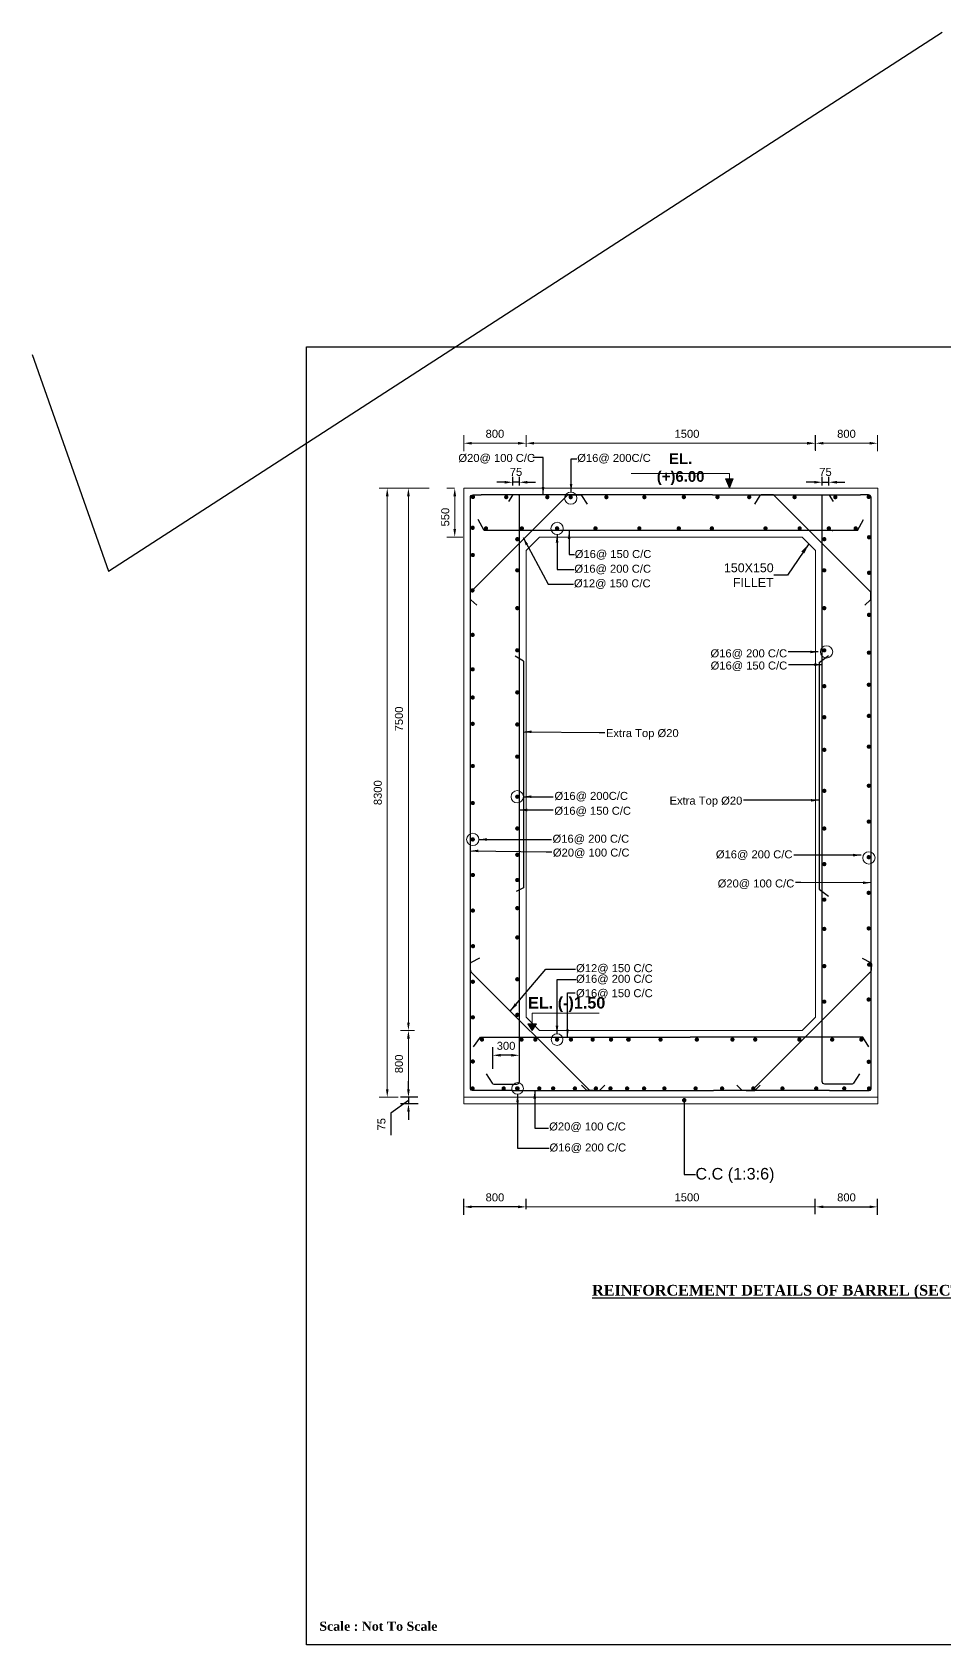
# Model space of a CAD drawing. Extents: x -426260 to 2055400, y -4304674 to -305611.
# Drawn here: x 388421 to 398676, y -1911689 to -1893552 of the extents above; entities that cross this region are included whole.
import ezdxf

# ---------------------------------------------------------------- set-up
doc = ezdxf.new("R2010")
doc.units = 0
doc.header["$LTSCALE"] = 300
doc.header["$MEASUREMENT"] = 0
doc.header["$PDMODE"] = 3
doc.layers.get('0').update_dxf_attribs({"linetype": 'CONTINUOUS'})
doc.layers.get('DEFPOINTS').update_dxf_attribs({"linetype": 'CONTINUOUS'})
doc.layers.add('Dim', color=7, linetype='CONTINUOUS', lineweight=9)
doc.layers.add('ROD', color=1, linetype='CONTINUOUS', lineweight=30)
for name, color, linetype in [('LINE', 7, 'CONTINUOUS'), ('Pile Placing Line', 10, 'CONTINUOUS'), ('REINF.', 1, 'CONTINUOUS'), ('TEXT', 10, 'CONTINUOUS'), ('TXT', 7, 'CONTINUOUS')]:
    doc.layers.add(name, color=color, linetype=linetype)
doc.styles.add('Arial', font='arial.ttf')
doc.styles.add('DIM', font='isocp3.shx')
doc.dimstyles.new('dim_20', dxfattribs={"dimtxt": 40, "dimasz": 40, "dimexe": 20, "dimexo": 20, "dimgap": 15, "dimtad": 1, "dimdec": 0, "dimzin": 0, "dimdsep": 46, "dimtxsty": 'DIM', "dimcen": 150, "dimclrd": 5, "dimclre": 5, "dimclrt": 7, "dimadec": 0, "dimazin": 0, "dimtfac": 1, "dimtdec": 0, "dimtmove": 0, "dimatfit": 3, "dimfxl": 20, "dimtolj": 1, "dimtzin": 0, "dimarcsym": 0})
doc.dimstyles.new('dim_50', dxfattribs={"dimtxt": 100, "dimasz": 100, "dimexe": 50, "dimexo": 30, "dimgap": 30, "dimtad": 1, "dimdec": 0, "dimzin": 0, "dimdsep": 46, "dimtxsty": 'DIM', "dimcen": 0.09, "dimclrd": 5, "dimclre": 5, "dimclrt": 7, "dimadec": 0, "dimazin": 0, "dimtfac": 1, "dimtdec": 0, "dimtmove": 0, "dimatfit": 3, "dimfxl": 1, "dimtolj": 1, "dimtzin": 0, "dimarcsym": 1})
doc.dimstyles.new('dim_60', dxfattribs={"dimtxt": 120, "dimasz": 120, "dimexe": 60, "dimexo": 60, "dimgap": 50, "dimtad": 1, "dimdec": 0, "dimzin": 0, "dimdsep": 46, "dimtxsty": 'DIM', "dimcen": 0.09, "dimclrd": 5, "dimclre": 5, "dimclrt": 7, "dimadec": 0, "dimazin": 0, "dimtfac": 1, "dimtdec": 0, "dimtmove": 0, "dimatfit": 3, "dimfxl": 1, "dimtolj": 1, "dimtzin": 0, "dimarcsym": 0})
doc.dimstyles.new('dim_70', dxfattribs={"dimtxt": 140, "dimasz": 140, "dimexe": 70, "dimexo": 40, "dimgap": 50, "dimtad": 1, "dimdec": 0, "dimzin": 0, "dimdsep": 46, "dimtxsty": 'Arial', "dimcen": 0.09, "dimclrd": 5, "dimclre": 5, "dimclrt": 7, "dimadec": 0, "dimazin": 0, "dimtfac": 1, "dimtdec": 0, "dimtmove": 0, "dimatfit": 3, "dimfxl": 1, "dimtolj": 1, "dimtzin": 0, "dimarcsym": 0})

# ---------------------------------------------------------------- blocks, each defined once
blk = doc.blocks.new('*D530')
at = {"layer": 'DEFPOINTS', "color": 0, "transparency": 16777216}
for p in [(392649, -1905605), (392816, -1905531), (392817, -1905605)]:
    blk.add_point(p, dxfattribs=at)
at = {"layer": 'Dim', "color": 5, "lineweight": -2, "transparency": 16777216}
for p, q in [((392649, -1905441), (392649, -1905351)), ((392649, -1905568), (392452, -1905710)), ((392756, -1905531), (392559, -1905531)), ((392757, -1905605), (392559, -1905605)), ((392649, -1905531), (392649, -1905605)), ((392649, -1905531), (392649, -1905605)), ((392452, -1905710), (392452, -1905959)), ((392649, -1905695), (392649, -1905785))]:
    blk.add_line(p, q, dxfattribs=at)
at = {"layer": 'Dim', "color": 5, "transparency": 16777216}
for points in [[(392634, -1905441), (392664, -1905441), (392649, -1905531)], [(392634, -1905695), (392664, -1905695), (392649, -1905605)]]:
    blk.add_solid(points, dxfattribs=at)
at = {"layer": 'Dim', "color": 7, "transparency": 16777216, "insert": (392346, -1905835), "char_height": 90, "attachment_point": 5, "rotation": 90, "style": 'Arial'}
blk.add_mtext('\\A1;75', dxfattribs=at)
blk = doc.blocks.new('*D535')
at = {"layer": 'DEFPOINTS', "color": 0, "transparency": 16777216}
for p in [(393821, -1898614), (393821, -1898689), (393896, -1898689)]:
    blk.add_point(p, dxfattribs=at)
at = {"layer": 'Dim', "color": 5, "lineweight": -2, "transparency": 16777216}
for p, q in [((393821, -1898649), (393821, -1898554)), ((393896, -1898649), (393896, -1898554)), ((393731, -1898614), (393641, -1898614)), ((393896, -1898614), (393821, -1898614)), ((393986, -1898614), (394076, -1898614))]:
    blk.add_line(p, q, dxfattribs=at)
at = {"layer": 'Dim', "color": 5, "transparency": 16777216}
for points in [[(393731, -1898599), (393731, -1898629), (393821, -1898614)], [(393986, -1898599), (393986, -1898629), (393896, -1898614)]]:
    blk.add_solid(points, dxfattribs=at)
at = {"layer": 'Dim', "color": 7, "transparency": 16777216, "insert": (393858, -1898498), "char_height": 90, "attachment_point": 5, "style": 'Arial'}
blk.add_mtext('\\A1;75', dxfattribs=at)
blk = doc.blocks.new('*D536')
at = {"layer": 'DEFPOINTS', "color": 0, "transparency": 16777216}
for p in [(397299, -1898689), (397374, -1898614), (397374, -1898689)]:
    blk.add_point(p, dxfattribs=at)
at = {"layer": 'Dim', "color": 5, "lineweight": -2, "transparency": 16777216}
for p, q in [((397299, -1898649), (397299, -1898554)), ((397374, -1898649), (397374, -1898554)), ((397209, -1898614), (397119, -1898614)), ((397299, -1898614), (397374, -1898614)), ((397464, -1898614), (397554, -1898614))]:
    blk.add_line(p, q, dxfattribs=at)
at = {"layer": 'Dim', "color": 5, "transparency": 16777216}
for points in [[(397209, -1898599), (397209, -1898629), (397299, -1898614)], [(397464, -1898599), (397464, -1898629), (397374, -1898614)]]:
    blk.add_solid(points, dxfattribs=at)
at = {"layer": 'Dim', "color": 7, "transparency": 16777216, "insert": (397336, -1898498), "char_height": 90, "attachment_point": 5, "style": 'Arial'}
blk.add_mtext('\\A1;75', dxfattribs=at)
blk = doc.blocks.new('*D537')
at = {"layer": 'DEFPOINTS', "color": 0, "transparency": 16777216}
for p in [(393596, -1905059), (393596, -1905271), (393896, -1905271)]:
    blk.add_point(p, dxfattribs=at)
at = {"layer": 'Dim', "color": 5, "lineweight": -2, "transparency": 16777216}
for p, q in [((393596, -1905211), (393596, -1904969)), ((393806, -1905059), (393686, -1905059)), ((393896, -1905211), (393896, -1904969))]:
    blk.add_line(p, q, dxfattribs=at)
at = {"layer": 'Dim', "color": 5, "transparency": 16777216}
for points in [[(393686, -1905044), (393686, -1905074), (393596, -1905059)], [(393806, -1905044), (393806, -1905074), (393896, -1905059)]]:
    blk.add_solid(points, dxfattribs=at)
at = {"layer": 'Dim', "color": 7, "transparency": 16777216, "insert": (393746, -1904953), "char_height": 90, "attachment_point": 5, "style": 'Arial'}
blk.add_mtext('\\A1;300', dxfattribs=at)
blk = doc.blocks.new('*D538')
at = {"layer": 'DEFPOINTS', "color": 0, "transparency": 16777216}
for p in [(393271, -1906764), (393271, -1906915), (393971, -1906851)]:
    blk.add_point(p, dxfattribs=at)
at = {"layer": 'Dim', "color": 5, "lineweight": -2, "transparency": 16777216}
for p, q in [((393271, -1906855), (393271, -1906674)), ((393971, -1906791), (393971, -1906674)), ((393881, -1906764), (393361, -1906764))]:
    blk.add_line(p, q, dxfattribs=at)
at = {"layer": 'Dim', "color": 5, "transparency": 16777216}
for points in [[(393361, -1906749), (393361, -1906779), (393271, -1906764)], [(393881, -1906749), (393881, -1906779), (393971, -1906764)]]:
    blk.add_solid(points, dxfattribs=at)
at = {"layer": 'Dim', "color": 7, "transparency": 16777216, "insert": (393621, -1906658), "char_height": 90, "attachment_point": 5, "style": 'Arial'}
blk.add_mtext('\\A1;800', dxfattribs=at)
blk = doc.blocks.new('*D539')
at = {"layer": 'DEFPOINTS', "color": 0, "transparency": 16777216}
for p in [(397222, -1906907), (397922, -1906764), (397922, -1906915)]:
    blk.add_point(p, dxfattribs=at)
at = {"layer": 'Dim', "color": 5, "lineweight": -2, "transparency": 16777216}
for p, q in [((397222, -1906847), (397222, -1906674)), ((397922, -1906855), (397922, -1906674)), ((397312, -1906764), (397832, -1906764))]:
    blk.add_line(p, q, dxfattribs=at)
at = {"layer": 'Dim', "color": 5, "transparency": 16777216}
for points in [[(397312, -1906749), (397312, -1906779), (397222, -1906764)], [(397832, -1906749), (397832, -1906779), (397922, -1906764)]]:
    blk.add_solid(points, dxfattribs=at)
at = {"layer": 'Dim', "color": 7, "transparency": 16777216, "insert": (397572, -1906658), "char_height": 90, "attachment_point": 5, "style": 'Arial'}
blk.add_mtext('\\A1;800', dxfattribs=at)

msp = doc.modelspace()

# ---------------------------------------------------------------- hatches: boundary and pattern name
at = {"layer": 'Dim', "ltscale": 500}
h = msp.add_hatch(color=8, dxfattribs=at)
h.dxf.hatch_style = 1
h.paths.add_polyline_path([(396300.1, -1898577), (396256.6, -1898577), (396213.2, -1898577), (396256.6, -1898680.6)])
h = msp.add_hatch(color=15, dxfattribs=at)
h.dxf.hatch_style = 1
h.paths.add_polyline_path([(394038.8, -1904706.7), (393989.1, -1904706.7), (394038.8, -1904780.6)])
h.paths.add_polyline_path([(394088.5, -1904706.7), (394038.8, -1904706.7), (394038.8, -1904780.6)])

# ---------------------------------------------------------------- linework, layer by layer
at = {"lineweight": 15}
for p, q in [((395322.5, -1899230.6), (394122.4, -1899230.6)), ((394122.4, -1904780.6), (395322.5, -1904780.6)), ((397072.2, -1904780.6), (395873.3, -1904780.6))]:
    msp.add_line(p, q, dxfattribs=at)
at = {"color": 7, "lineweight": 15}
for p, q in [((393270.8, -1905605.2), (393270.8, -1904780.6)), ((393345.8, -1905530.6), (393270.8, -1905530.6))]:
    msp.add_line(p, q, dxfattribs=at)
for points in [[(393270.8, -1899180.6), (393270.8, -1898680.6), (397923.8, -1898680.6)], [(397923.8, -1905605.2), (397923.8, -1898680.6)], [(393270.8, -1904780.6), (393270.8, -1899180.6)], [(397923.8, -1905530.6), (393295.8, -1905530.6)]]:
    msp.add_lwpolyline(points, dxfattribs=at)
at = {"lineweight": 15}
for points in [[(395320.9, -1904780.6), (394120.8, -1904780.6), (393970.8, -1904630.6), (393970.8, -1899380.6), (394120.8, -1899230.6), (395320.9, -1899230.6)], [(395313.4, -1904780.6), (397073.8, -1904780.6), (397223.8, -1904630.6), (397223.8, -1899380.6), (397073.8, -1899230.6), (395287.6, -1899230.6)]]:
    msp.add_lwpolyline(points, dxfattribs=at)
at = {"layer": 'Dim', "color": 5}
for p, q in [((393270.8, -1898265.8), (393270.8, -1898085.1)), ((393880.8, -1898175.1), (393360.8, -1898175.1)), ((393970.8, -1898215.3), (393970.8, -1898085.1)), ((393970.8, -1898202.5), (393970.8, -1898085.1)), ((394060.8, -1898175.1), (397128.3, -1898175.1)), ((397218.3, -1898254.6), (397218.3, -1898085.1)), ((397218.3, -1898221.9), (397218.3, -1898085.1)), ((397222.2, -1898258.6), (397222.2, -1898085.1)), ((397222.2, -1898258.6), (397222.2, -1898085.1)), ((397312.2, -1898175.1), (397831.9, -1898175.1)), ((397921.9, -1898265.8), (397921.9, -1898085.1)), ((392669, -1898680.6), (392320.5, -1898680.6)), ((392882.7, -1898680.6), (392558.6, -1898680.6)), ((393167.5, -1898680.6), (393079, -1898680.6)), ((392410.5, -1898770.6), (392410.5, -1905440.6)), ((392648.6, -1904690.6), (392648.6, -1898770.6)), ((393169, -1898770.6), (393169, -1899140.6)), ((393259.3, -1899230.6), (393079, -1899230.6)), ((392717.3, -1904780.6), (392558.6, -1904780.6)), ((392717.3, -1904780.6), (392558.6, -1904780.6)), ((392648.6, -1905440.6), (392648.6, -1904870.6)), ((392533.5, -1905530.6), (392320.5, -1905530.6)), ((392631.6, -1905530.6), (392558.6, -1905530.6)), ((393970.6, -1906763), (397222.2, -1906763))]:
    msp.add_line(p, q, dxfattribs=at)
at = {"layer": 'Dim', "ltscale": 50}
for p, q in [((396256.6, -1898514.9), (395153.8, -1898514.9)), ((396256.6, -1898680.6), (396256.6, -1898514.9))]:
    msp.add_line(p, q, dxfattribs=at)
at = {"layer": 'Dim', "ltscale": 500}
for points in [[(396256.6, -1898680.6), (396213.2, -1898577), (396256.6, -1898577)], [(396256.6, -1898680.6), (396300.1, -1898577), (396256.6, -1898577)], [(394038.8, -1904780.6), (394038.8, -1904584.5), (394793.6, -1904584.5)]]:
    msp.add_lwpolyline(points, dxfattribs=at)
msp.add_lwpolyline([(394038.8, -1904780.6), (394088.5, -1904706.7), (393989.1, -1904706.7)], close=True, dxfattribs=at)
at = {"layer": 'Dim'}
for centre, radius in [((394472.8, -1898792.8), 69.1), ((394319.4, -1899132.8), 69.1), ((397348.6, -1900522.1), 69.1), ((393871.9, -1902150.7), 69.1), ((393371.4, -1902631.3), 69.1), ((397824, -1902838.5), 69.1), ((394319.4, -1904882.3), 65.4), ((393875.2, -1905432.3), 65.4)]:
    msp.add_circle(centre, radius, dxfattribs=at)
at = {"layer": 'Dim', "color": 5}
for points in [[(393360.8, -1898160.1), (393360.8, -1898190.1), (393270.8, -1898175.1)], [(393880.8, -1898160.1), (393880.8, -1898190.1), (393970.8, -1898175.1)], [(394060.8, -1898160.1), (394060.8, -1898190.1), (393970.8, -1898175.1)], [(397128.3, -1898160.1), (397128.3, -1898190.1), (397218.3, -1898175.1)], [(397132.2, -1898160.1), (397132.2, -1898190.1), (397222.2, -1898175.1)], [(397312.2, -1898160.1), (397312.2, -1898190.1), (397222.2, -1898175.1)], [(397831.9, -1898160.1), (397831.9, -1898190.1), (397921.9, -1898175.1)], [(392395.5, -1898770.6), (392425.5, -1898770.6), (392410.5, -1898680.6)], [(392633.6, -1898770.6), (392663.6, -1898770.6), (392648.6, -1898680.6)], [(393154, -1898770.6), (393184, -1898770.6), (393169, -1898680.6)], [(393154, -1899140.6), (393184, -1899140.6), (393169, -1899230.6)], [(392633.6, -1904690.6), (392663.6, -1904690.6), (392648.6, -1904780.6)], [(392633.6, -1904870.6), (392663.6, -1904870.6), (392648.6, -1904780.6)], [(392395.5, -1905440.6), (392425.5, -1905440.6), (392410.5, -1905530.6)], [(392633.6, -1905440.6), (392663.6, -1905440.6), (392648.6, -1905530.6)]]:
    msp.add_solid(points, dxfattribs=at)
at = {"layer": 'LINE', "lineweight": 15}
for p, q in [((393270.8, -1905605.2), (394720.5, -1905605.2)), ((393995.8, -1905605.2), (396170.5, -1905605.2)), ((394274.1, -1905605.2), (394274.4, -1905605.2)), ((394720.5, -1905605.2), (394720.2, -1905605.2)), ((397923.8, -1905605.2), (396170.2, -1905605.2))]:
    msp.add_line(p, q, dxfattribs=at)
at = {"layer": 'LINE'}
msp.add_lwpolyline([(412145.6, -1911689.3), (391501.4, -1911689.3), (391501.4, -1897090.9), (412145.6, -1897090.9)], close=True, dxfattribs=at)
at = {"layer": 'Pile Placing Line', "ltscale": 0.5}
for p, q in [((389278.7, -1899615.3), (398649.2, -1893552.2)), ((388420.8, -1897176.9), (389278.7, -1899615.3))]:
    msp.add_line(p, q, dxfattribs=at)
at = {"layer": 'REINF.', "ltscale": 50, "const_width": 24}
for points in [[(393361.4, -1898778.9, 1), (393385.3, -1898779.6, 1)], [(393735.9, -1898780.5, 1), (393759.9, -1898781.2, 1)], [(394197.3, -1898780.5, 1), (394221.3, -1898781.2, 1)], [(394484.5, -1898780.5, -1), (394460.5, -1898781.2, -1)], [(394861.5, -1898780.5, 1), (394885.5, -1898781.2, 1)], [(395288.5, -1898780.5, 1), (395312.5, -1898781.2, 1)], [(395732.2, -1898780.5, 1), (395756.2, -1898781.2, 1)], [(396110.4, -1898780.5, 1), (396134.3, -1898781.2, 1)], [(396466.9, -1898780.5, 1), (396490.8, -1898781.2, 1)], [(397000.8, -1898780.5, -1), (396976.8, -1898781.2, -1)], [(397458.7, -1898780.5, -1), (397434.7, -1898781.2, -1)], [(397833.3, -1898778.9, -1), (397809.3, -1898779.6, -1)], [(393358.2, -1899125.4, 1), (393382.2, -1899126.2, 1)], [(393508.4, -1899132.4, 1), (393532.4, -1899133.1, 1)], [(393911.3, -1899132.4, 1), (393935.3, -1899133.1, 1)], [(394307.4, -1899132.4, 1), (394331.4, -1899133.1, 1)], [(394762.9, -1899132.4, -1), (394738.9, -1899133.1, -1)], [(395231.9, -1899132.4, 1), (395255.9, -1899133.1, 1)], [(395675.6, -1899132.4, 1), (395699.6, -1899133.1, 1)], [(396047.4, -1899132.4, 1), (396071.4, -1899133.1, 1)], [(396650, -1899132.4, 1), (396674, -1899133.1, 1)], [(397058, -1899132.4, -1), (397034, -1899133.1, -1)], [(397386, -1899132.4, -1), (397362, -1899133.1, -1)], [(397687.1, -1899132.4, -1), (397663.1, -1899133.1, -1)], [(393872.3, -1899242.2, 1), (393871.6, -1899266.1, 1)], [(397322.3, -1899242.2, -1), (397323, -1899266.1, -1)], [(397837.6, -1899232, -1), (397813.6, -1899232.7, -1)], [(393359.4, -1899432, 1), (393383.4, -1899432.7, 1)], [(393872.3, -1899592.2, 1), (393871.6, -1899616.1, 1)], [(397322.3, -1899592.2, -1), (397323, -1899616.1, -1)], [(397837.9, -1899632, -1), (397813.9, -1899632.7, -1)], [(393356.6, -1899830.3, 1), (393380.6, -1899830.3, 1)], [(393872.3, -1900041.5, -1), (393871.6, -1900017.5, -1)], [(397322.3, -1900041.5, 1), (397323, -1900017.5, 1)], [(397836.9, -1900105.7, -1), (397812.9, -1900105.6, -1)], [(393358.2, -1900330.5, 1), (393382.2, -1900330.4, 1)], [(393872.3, -1900492.2, 1), (393871.6, -1900516.1, 1)], [(397322.3, -1900492.2, -1), (397323, -1900516.1, -1)], [(397836.3, -1900530.6, -1), (397812.3, -1900530.6, -1)], [(393358.7, -1900717.9, 1), (393382.7, -1900717.9, 1)], [(397322.3, -1900919.5, 1), (397323, -1900895.5, 1)], [(397835.5, -1900891.9, -1), (397811.5, -1900891.9, -1)], [(393358.7, -1901034.5, 1), (393382.7, -1901034.5, 1)], [(393872.3, -1900989.3, -1), (393871.6, -1900965.3, -1)], [(397322.3, -1901268.9, 1), (397323, -1901244.9, 1)], [(397835.5, -1901241.4, -1), (397811.5, -1901241.3, -1)], [(393359.2, -1901330.9, 1), (393383.2, -1901330.8, 1)], [(393872.3, -1901349.8, -1), (393871.6, -1901325.8, -1)], [(397322.3, -1901635.4, 1), (397323, -1901611.4, 1)], [(397835.5, -1901588.2, -1), (397811.5, -1901588.1, -1)], [(393359.2, -1901805.4, 1), (393383.2, -1901805.3, 1)], [(393872.3, -1901712.1, -1), (393871.6, -1901688.1, -1)], [(397835.5, -1902027.3, -1), (397811.5, -1902027.2, -1)], [(393359.2, -1902221.9, 1), (393383.2, -1902221.8, 1)], [(393872.3, -1902162.7, -1), (393871.6, -1902138.7, -1)], [(397322.3, -1902096.6, 1), (397323, -1902072.6, 1)], [(393872.3, -1902519.8, -1), (393871.6, -1902495.8, -1)], [(397322.3, -1902520.6, 1), (397323, -1902496.6, 1)], [(397835, -1902431, -1), (397811, -1902430.9, -1)], [(393359.4, -1902631.3, 1), (393383.4, -1902631.3, 1)], [(393359.7, -1902631.1, 1), (393383.7, -1902631, 1)], [(393872.3, -1902792.2, 1), (393871.6, -1902816.1, 1)], [(397322.3, -1902920.6, 1), (397323, -1902896.6, 1)], [(397834.1, -1902831.4, -1), (397810.1, -1902831.3, -1)], [(393361, -1903031.5, 1), (393385, -1903031.4, 1)], [(393872.3, -1903099.9, -1), (393871.6, -1903075.9, -1)], [(397322.3, -1903320.6, 1), (397323, -1903296.6, 1)], [(397833.5, -1903231.6, -1), (397809.5, -1903231.5, -1)], [(393360.8, -1903431.7, 1), (393384.8, -1903431.6, 1)], [(393872.3, -1903416.1, -1), (393871.6, -1903392.2, -1)], [(397322.3, -1903625.9, -1), (397323, -1903649.9, -1)], [(397833.8, -1903631.8, -1), (397809.8, -1903631.7, -1)], [(393362, -1903831.9, 1), (393386, -1903831.8, 1)], [(393872.3, -1903721.4, 1), (393871.6, -1903745.4, 1)], [(397839.5, -1904039.4, -1), (397815.5, -1904039.3, -1)], [(393872.3, -1904216.1, -1), (393871.6, -1904192.2, -1)], [(397322.3, -1904067.9, 1), (397323, -1904043.9, 1)], [(393361.1, -1904232.1, 1), (393385.1, -1904232.1, 1)], [(397322.3, -1904443.9, -1), (397323, -1904467.9, -1)], [(397833, -1904432.2, -1), (397809, -1904432.2, -1)], [(393360.3, -1904632, 1), (393384.3, -1904632.7, 1)], [(393872.3, -1904592.2, 1), (393871.6, -1904616.1, 1)], [(393462.8, -1904881.9, 1), (393486.8, -1904882.6, 1)], [(393907.4, -1904881.9, 1), (393931.4, -1904882.6, 1)], [(394063.2, -1904881.9, 1), (394087.2, -1904882.6, 1)], [(394307.4, -1904881.9, 1), (394331.4, -1904882.6, 1)], [(394463.2, -1904881.9, 1), (394487.2, -1904882.6, 1)], [(394731.4, -1904881.9, -1), (394707.4, -1904882.6, -1)], [(394913.9, -1904881.9, 1), (394937.9, -1904882.6, 1)], [(395131.4, -1904881.9, -1), (395107.4, -1904882.6, -1)], [(395135.9, -1904881.9, -1), (395111.9, -1904882.6, -1)], [(395470.3, -1904881.9, 1), (395494.2, -1904882.6, 1)], [(395878.3, -1904881.9, 1), (395902.3, -1904882.6, 1)], [(396278.3, -1904881.9, 1), (396302.3, -1904882.6, 1)], [(396534.5, -1904881.9, 1), (396558.5, -1904882.6, 1)], [(397054.6, -1904881.9, -1), (397030.6, -1904882.6, -1)], [(397423.4, -1904881.9, -1), (397399.4, -1904882.6, -1)], [(397750.9, -1904881.9, -1), (397726.9, -1904882.6, -1)], [(393360.3, -1905128.5, 1), (393384.3, -1905129.2, 1)], [(397834.3, -1905131.9, -1), (397810.3, -1905132.6, -1)], [(393357.4, -1905432, 1), (393381.4, -1905432.7, 1)], [(393707.4, -1905432, 1), (393731.4, -1905432.7, 1)], [(393858.8, -1905432, 1), (393882.7, -1905432.7, 1)], [(393863.2, -1905432, 1), (393887.2, -1905432.7, 1)], [(394107.4, -1905432, 1), (394131.4, -1905432.7, 1)], [(394263.2, -1905432, 1), (394287.2, -1905432.7, 1)], [(394531.4, -1905432, -1), (394507.4, -1905432.7, -1)], [(394767.9, -1905432, -1), (394743.9, -1905432.7, -1)], [(394931.4, -1905432, -1), (394907.4, -1905432.7, -1)], [(395118.7, -1905432, -1), (395094.7, -1905432.7, -1)], [(395309.4, -1905432, -1), (395285.4, -1905432.7, -1)], [(395537.5, -1905432, -1), (395513.5, -1905432.7, -1)], [(395888.3, -1905432, -1), (395864.3, -1905432.7, -1)], [(396185.8, -1905432, -1), (396161.8, -1905432.7, -1)], [(396536.6, -1905432, -1), (396512.6, -1905432.7, -1)], [(396864.3, -1905432, -1), (396840.3, -1905432.7, -1)], [(397244.2, -1905432, -1), (397220.2, -1905432.7, -1)], [(397558.6, -1905432, -1), (397534.6, -1905432.7, -1)], [(397837.2, -1905432, -1), (397813.2, -1905432.7, -1)]]:
    msp.add_lwpolyline(points, format="xyb", close=True, dxfattribs=at)
at = {"layer": 'ROD'}
for p, q in [((393941.9, -1900624.5), (393849.8, -1900570.2)), ((393941.9, -1900624.5), (393941.9, -1903174.5)), ((397264.5, -1900641.9), (397264.5, -1903191.9)), ((393941.9, -1903174.5), (393860, -1903216.8)), ((393379.5, -1904965.6), (393456.8, -1904855.6)), ((393456.8, -1904855.6), (395813.6, -1904855.6)), ((397756, -1904855.6), (395813.6, -1904855.6)), ((397823.5, -1904965.6), (397756, -1904855.6))]:
    msp.add_line(p, q, dxfattribs=at)
for points in [[(393814.2, -1905455.6), (393365.8, -1905455.6, -0.4141909), (393345.8, -1905435.6), (393345.8, -1904783), (393345.8, -1899180.6), (393345.8, -1898785.6, -0.4142136), (393375.8, -1898755.6), (393466.6, -1898755.6)], [(393345.8, -1899849.6), (394439.8, -1898755.6), (394439.8, -1898755.6), (394579.3, -1898755.6, -0.2465723), (394595.7, -1898764.3), (394656, -1898860.1)], [(393895.8, -1905353.5), (393895.8, -1898765.6, 0.4142136), (393885.8, -1898755.6), (393826.3, -1898755.6, 0.2561277), (393817.9, -1898760.3), (393773, -1898830.6)], [(394439.8, -1898755.6), (394439.8, -1898755.6), (394579.3, -1898755.6, -0.2465723), (394595.7, -1898764.3), (394656, -1898860.1)], [(397847.4, -1899849.6), (396753.4, -1898755.6), (396753.4, -1898755.6), (396613.9, -1898755.6, 0.2465723), (396597.5, -1898764.3), (396537.2, -1898860.1)], [(397298.8, -1905353.5), (397298.8, -1898765.6, -0.4142136), (397308.8, -1898755.6), (397368.3, -1898755.6, -0.2561277), (397376.8, -1898760.3), (397421.6, -1898830.6)], [(397380.4, -1905455.6), (397828.8, -1905455.6, 0.4141909), (397848.8, -1905435.6), (397848.8, -1904783), (397848.8, -1899180.6), (397848.8, -1898785.6, 0.4142136), (397818.8, -1898755.6), (397728, -1898755.6)], [(393415.6, -1899995.9), (393351.8, -1899936, -0.2065855), (393345.8, -1899921.4), (393345.8, -1899906.5, 0.0000362), (393345.8, -1899849.6)], [(397777.6, -1899995.9), (397841.4, -1899936, 0.2065855), (397847.4, -1899921.4), (397847.4, -1899906.5, -0.0000362), (397847.4, -1899849.6)], [(397779, -1899995.9), (397842.8, -1899936, 0.2065855), (397848.8, -1899921.4), (397848.8, -1899906.5, -0.0000362), (397848.8, -1899849.6)], [(393447.7, -1903967.4), (393353.9, -1904014.4, 0.2838652), (393342.8, -1904032.3), (393342.8, -1904053.4, -0.0207878), (393344.3, -1904092.4, 0.1995838), (393359, -1904127.8), (394686.8, -1905455.6)], [(397746.9, -1903967.4), (397840.8, -1904014.4, -0.2838652), (397851.8, -1904032.3), (397851.8, -1904053.4, 0.0207878), (397850.3, -1904092.4, -0.1995838), (397835.6, -1904127.8), (396507.8, -1905455.6)], [(393520.8, -1905267.1), (393589.9, -1905374.3, 0.2549412), (393606.7, -1905383.5), (393865.8, -1905383.5, 0.4142136), (393895.8, -1905353.5)], [(397719.2, -1905267.1), (397650.1, -1905374.3, -0.2895558), (397636, -1905383.5), (397328.8, -1905383.5, -0.4142136), (397298.8, -1905353.5)]]:
    msp.add_lwpolyline(points, format="xyb", dxfattribs=at)
for points in [[(396065.3, -1898755.6), (393466.6, -1898755.6)], [(396065.3, -1898755.6), (397728, -1898755.6)], [(393498.7, -1899155.6), (393431, -1899031.7)], [(397695.9, -1899155.6), (397763.6, -1899031.7)], [(397695.9, -1899155.6), (393498.7, -1899155.6)], [(393785.2, -1899155.6), (393776.2, -1899155.6)], [(397409.4, -1899155.6), (397418.4, -1899155.6)], [(397264.5, -1900641.9), (397368.7, -1900564.2)], [(397264.5, -1903191.9), (397368.7, -1903269.6)], [(393814.2, -1905455.6), (396076.4, -1905455.6)], [(394752, -1905455.6), (394652.5, -1905455.6), (394592, -1905396.1)], [(394686.8, -1905455.6), (394686.8, -1905455.6), (394794.6, -1905455.6), (394855.1, -1905396.1)], [(397380.4, -1905455.6), (396076.4, -1905455.6)], [(396507.8, -1905455.6), (396507.8, -1905455.6), (396400, -1905455.6), (396339.5, -1905396.1)], [(396443.8, -1905455.6), (396543.3, -1905455.6), (396603.8, -1905396.1)]]:
    msp.add_lwpolyline(points, dxfattribs=at)

# ---------------------------------------------------------------- texts
at = {"layer": 'Dim', "color": 7, "char_height": 90, "attachment_point": 5, "style": 'Arial'}
for s, insert in [('\\A1;800', (393620.8, -1898069.2)), ('\\A1;1500', (395779.4, -1898069.2)), ('\\A1;800', (397572, -1898069.2)), ('\\A1;1500', (395779.4, -1906657))]:
    msp.add_mtext(s, dxfattribs=dict(at, insert=insert))
at = {"layer": 'Dim', "color": 7, "char_height": 90, "attachment_point": 5, "rotation": 90, "style": 'Arial'}
for s, insert in [('\\A1;550', (393063, -1899005.6)), ('\\A1;7500 ', (392542.7, -1901276)), ('\\A1;8300', (392304.6, -1902105.6)), ('\\A1;800', (392542.7, -1905155.6))]:
    msp.add_mtext(s, dxfattribs=dict(at, insert=insert))
at = {"layer": 'TEXT', "color": 0, "linetype": 'ByBlock', "insert": (391647.3, -1911428.9), "char_height": 103.407, "width": 2156.654, "attachment_point": 1, "style": 'Arial'}
msp.add_mtext('{\\fTimes New Roman|b1|i0|c0|p18;Scale : Not To Scale}', dxfattribs=at)
at = {"layer": 'TXT', "color": 0, "style": 'Arial'}
for s, insert, char_height, width, attachment_point in [('%%C20@ 100 C/C', (393210.2, -1898349.4), 90, 1028.173, 4), ('%%C16@ 200C/C', (394546, -1898349.3), 90, 1028.173, 4), ('%%C16@ 150 C/C', (394517.5, -1899430.2), 90, 988.565, 4), ('%%C16@ 200 C/C', (394514, -1899595.4), 90, 1028.173, 4), ('150X150\\PFILLET', (396753.7, -1899659), 100, 1028.173, 6), ('%%C12@ 150 C/C', (394509, -1899759.6), 90, 1028.173, 4), ('%%C16@ 200 C/C', (396905.1, -1900547.1), 90, 1028.173, 6), ('%%C16@ 150 C/C', (396906.3, -1900684.3), 90, 1028.173, 6), ('Extra Top %%C20 ', (394868.3, -1901448.7), 90, 1028.173, 4), ('%%C16@ 200C/C', (394290.2, -1902150.7), 90, 1028.173, 4), ('Extra Top %%C20', (396401.1, -1902208.2), 90, 1028.173, 6), ('%%C16@ 150 C/C', (394289, -1902318), 90, 1028.173, 4), ('%%C16@ 200 C/C', (394268.5, -1902632.3), 90, 1028.173, 4), ('%%C20@ 100 C/C', (394272.2, -1902788.1), 90, 1028.173, 4), ('%%C16@ 200 C/C', (396965.3, -1902807.9), 90, 1028.173, 6), ('%%C20@ 100 C/C', (396985.5, -1903135.5), 90, 1028.173, 6), ('%%C12@ 150 C/C', (394533.1, -1904088.1), 90, 1028.173, 4), ('%%C16@ 200 C/C', (394533.1, -1904208.1), 90, 1028.173, 4), ('%%C16@ 150 C/C', (394532.5, -1904369.6), 90, 1028.173, 4), ('%%C20@ 100 C/C', (394230.6, -1905868.9), 90, 3228.173, 4), ('%%C16@ 200 C/C', (394234.3, -1906105.3), 90, 3228.173, 4), ('C.C (1:3:6)', (395874.8, -1906411), 130, 1348.817, 4)]:
    msp.add_mtext(s, dxfattribs=dict(at, insert=insert, char_height=char_height, width=width, attachment_point=attachment_point))
at = {"layer": 'TXT', "color": 6, "attachment_point": 5, "style": 'Arial'}
for s, insert, char_height, width in [('{\\fArial|b1|i0|c0|p34;EL. (+)6.00}', (395707.9, -1898466.7), 120, 9.972), ('{\\fArial|b1|i0|c0|p34;EL. (-)1.50}', (394427.3, -1904488.2), 130, 4858.022)]:
    msp.add_mtext(s, dxfattribs=dict(at, insert=insert, char_height=char_height, width=width))
at = {"layer": 'TXT', "color": 0, "insert": (394713.2, -1907721.3), "char_height": 130, "width": 6006.209, "attachment_point": 4}
msp.add_mtext('{\\fTimes New Roman|b1|i0|c0|p18;\\H0.9231x;\\L\\C6;REINFORCEMENT DETAILS OF BARREL (SECTION 1-1)}', dxfattribs=at)

# ---------------------------------------------------------------- dimensions: what is measured, and where the dimension line sits
at = {"layer": 'Dim'}
for base, p1, p2, override, picture, middle in [((393820.8, -1898614.3), (393895.8, -1898689.3), (393820.8, -1898689.3), {"dimtxt": 90, "dimasz": 90, "dimexo": 40, "dimgap": 60, "dimtxsty": 'Arial', "dimtmove": 2}, '*D535', (393858.3, -1898498.4)), ((393595.8, -1905058.8), (393895.8, -1905271.5), (393595.8, -1905271.5), {"dimtxt": 90, "dimasz": 90, "dimexe": 90, "dimgap": 60, "dimtxsty": 'Arial'}, '*D537', (393745.8, -1905058.8))]:
    dim = msp.add_linear_dim(base=base, p1=p1, p2=p2, dimstyle='dim_60', override=override, dxfattribs=at)
    dim.commit()
    dim.dimension.update_dxf_attribs({"geometry": picture, "text_midpoint": middle, "dimtype": 160})
for base, p1, p2, angle, override, picture, middle in [((397373.8, -1898614.3), (397298.8, -1898689.3), (397373.8, -1898689.3), 180, {"dimtxt": 90, "dimasz": 90, "dimexo": 40, "dimgap": 60, "dimtxsty": 'Arial', "dimtmove": 2}, '*D536', (397336.3, -1898498.4)), ((392648.6, -1905605.2), (392816, -1905530.6), (392817, -1905605.2), 90, {"dimtxt": 90, "dimasz": 90, "dimexe": 90, "dimgap": 60, "dimtxsty": 'Arial', "dimtmove": 1}, '*D530', (392451.5, -1905770.3))]:
    dim = msp.add_linear_dim(base=base, p1=p1, p2=p2, angle=angle, dimstyle='dim_60', override=override, dxfattribs=at)
    dim.commit()
    dim.dimension.update_dxf_attribs({"geometry": picture, "text_midpoint": middle, "dimtype": 160})
dim = msp.add_linear_dim(base=(393270.8, -1906763.9), p1=(393970.8, -1906851.3), p2=(393270.8, -1906914.6), text='800', dimstyle='dim_60', override={"dimtxt": 90, "dimasz": 90, "dimexe": 90, "dimgap": 60, "dimtxsty": 'Arial'}, dxfattribs=at)
dim.commit()
dim.dimension.update_dxf_attribs({"geometry": '*D538', "text_midpoint": (393620.8, -1906658)})
dim = msp.add_linear_dim(base=(397921.9, -1906763.9), p1=(397222.2, -1906907.4), p2=(397921.9, -1906914.6), angle=180, text='800', dimstyle='dim_60', override={"dimtxt": 90, "dimasz": 90, "dimexe": 90, "dimgap": 60, "dimtxsty": 'Arial'}, dxfattribs=at)
dim.commit()
dim.dimension.update_dxf_attribs({"geometry": '*D539', "text_midpoint": (397572, -1906658)})

# ---------------------------------------------------------------- leaders
for points, dimstyle, override in [([(394162.2, -1898755.6), (394162.2, -1898336.6), (394047.6, -1898336.6)], 'dim_60', {"dimasz": 90}), ([(394476.8, -1898723.8), (394476.8, -1898349.3), (394542.7, -1898349.3)], 'dim_60', {"dimasz": 90}), ([(393937.4, -1899236.3), (394219.6, -1899759.6), (394504, -1899759.6)], 'dim_60', {"dimasz": 90}), ([(394319.4, -1899201.9), (394319.4, -1899595.4), (394510.7, -1899595.4)], 'dim_60', {"dimasz": 90}), ([(394454.5, -1899162.7), (394454.5, -1899427.3), (394513.5, -1899427.3)], 'dim_60', {"dimasz": 90}), ([(393792.4, -1904561.3), (394191.1, -1904089.9), (394526.7, -1904089.9)], 'dim_50', {"dimgap": 30, "dimtad": 0}), ([(394318.5, -1904816.9), (394318.9, -1904208.1), (394533.1, -1904208.1)], 'dim_60', {"dimtxt": 90, "dimasz": 90, "dimexe": 90, "dimgap": 60, "dimtxsty": 'Arial'}), ([(394437.1, -1904855.6), (394437.3, -1904358), (394523.7, -1904358)], 'dim_60', {"dimtxt": 90, "dimasz": 90, "dimexe": 90, "dimgap": 60, "dimtxsty": 'Arial'}), ([(394068.1, -1905455.6), (394068.2, -1905880.4), (394221.8, -1905880.4)], 'dim_60', {"dimtxt": 90, "dimasz": 90, "dimexe": 90, "dimgap": 60, "dimtxsty": 'Arial'}), ([(393875.2, -1905497.7), (393875.6, -1906105.3), (394231.2, -1906105.3)], 'dim_60', {"dimtxt": 90, "dimasz": 90, "dimexe": 90, "dimgap": 60, "dimtxsty": 'Arial'})]:
    msp.add_leader(points, dimstyle=dimstyle, override=override, dxfattribs=at)
msp.add_leader([(397148.8, -1899305.6), (396909.4, -1899659), (396753.7, -1899659)], dimstyle='dim_60', dxfattribs=at)
at = {"layer": 'Dim', "ltscale": 50}
msp.add_leader([(395748.5, -1905564.7), (395748.5, -1906399.8), (395874.5, -1906399.8)], dimstyle='dim_70', override={"dimasz": 50, "dimgap": 20, "dimtad": 0, "dimldrblk": 'Dot'}, dxfattribs=at)
at = {"layer": 'LINE'}
for points in [[(397254.3, -1900522.1), (396967, -1900522.1), (396918.5, -1900522.1)], [(397299.5, -1900665.9), (397004.3, -1900665.9), (396920.3, -1900665.9)], [(393941.9, -1901420.1), (394793.8, -1901430.3), (394856, -1901430.3)], [(393941.1, -1902150.7), (394228.3, -1902150.7), (394276.9, -1902150.7)], [(397263.1, -1902191.1), (396475.6, -1902189.8), (396413.5, -1902189.8)], [(393895.8, -1902299.7), (394191.1, -1902299.7), (394275, -1902299.7)], [(393345.8, -1902759.5), (394197.7, -1902769.8), (394259.9, -1902769.8)], [(393440.6, -1902631.8), (393943.1, -1902632.3), (394255.1, -1902632.3)], [(397736.9, -1902807.9), (397124.1, -1902807.9), (396978.7, -1902807.9)], [(397847.4, -1903118.4), (397060, -1903117.1), (396997.8, -1903117.1)]]:
    msp.add_leader(points, dimstyle='dim_20', override={"dimasz": 90}, dxfattribs=at)

doc.saveas('drawing.dxf')
